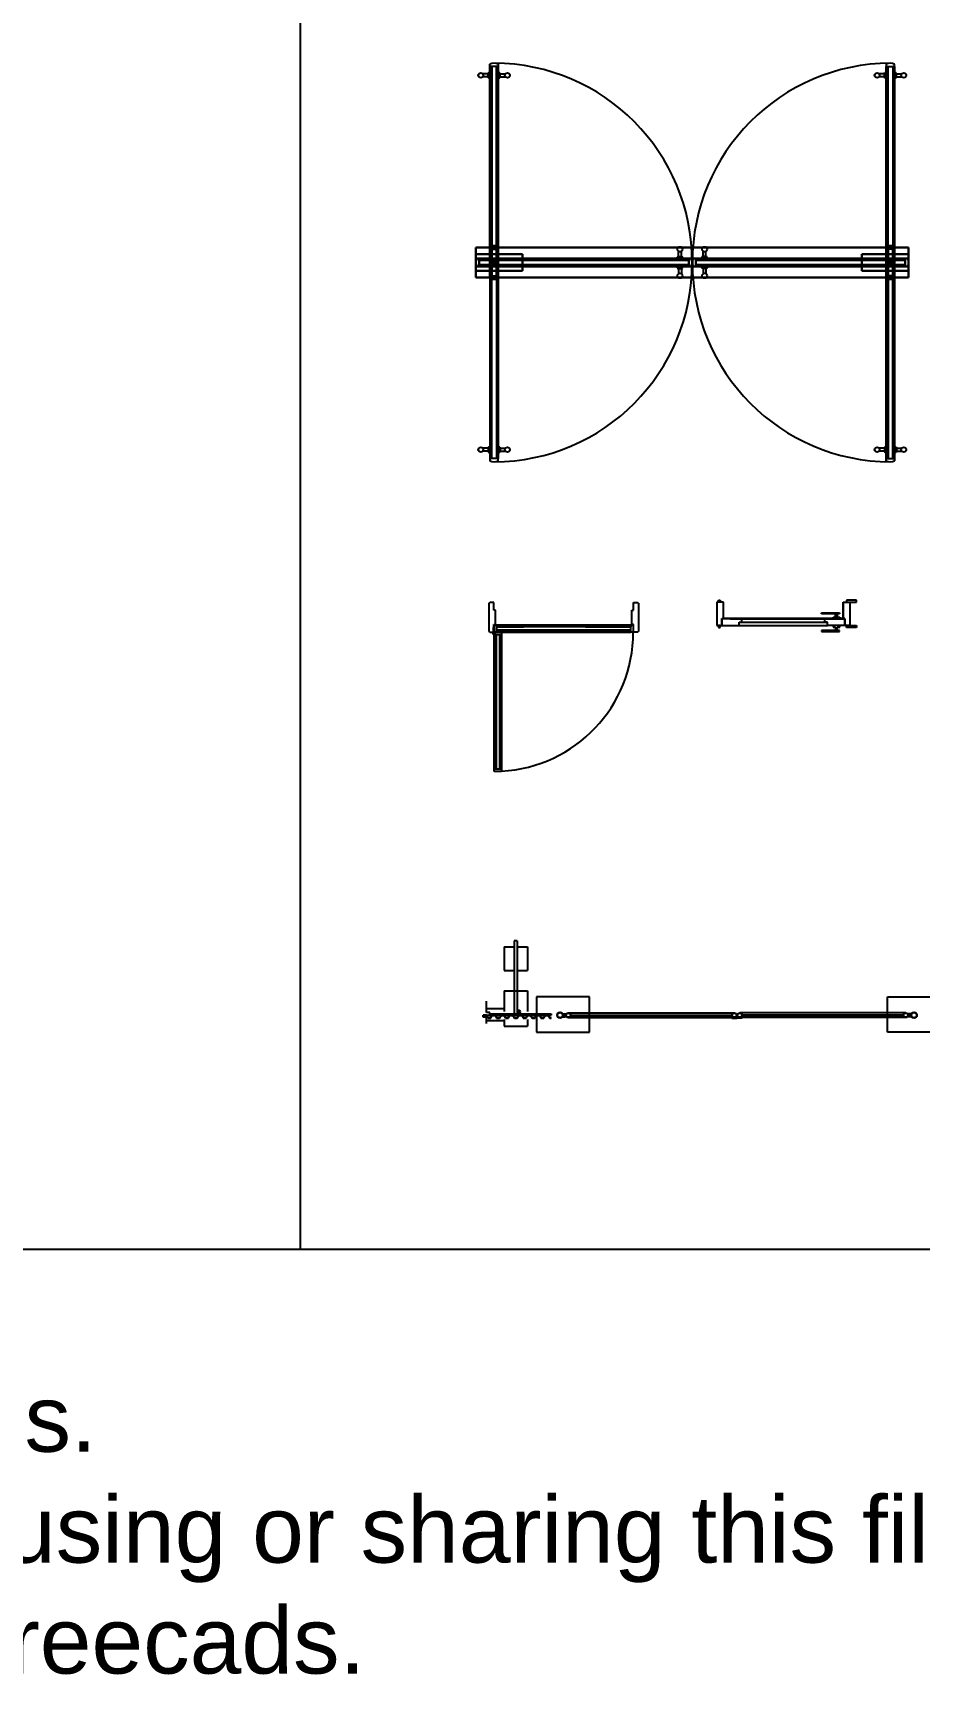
# Model space of a CAD drawing. Header units: inches. Extents: x -12530 to 36157, y 78659 to 110077.
# Drawn here: x -387 to 4943, y 78659 to 88596 of the extents above; entities that cross this region are included whole.
import ezdxf

# ---------------------------------------------------------------- set-up
doc = ezdxf.new("R2010")
doc.units = ezdxf.units.IN
doc.header["$MEASUREMENT"] = 0
doc.layers.add('freecads.com', color=7, linetype='Continuous')
doc.styles.get("Standard").update_dxf_attribs({"font": 'arial.ttf'})

msp = doc.modelspace()

# ---------------------------------------------------------------- hatches: boundary and pattern name
at = {"layer": 'freecads.com'}
msp.add_hatch(color=256, dxfattribs=at).paths.add_polyline_path([(2531, 82691.4), (2522.2, 82675.1), (2514.2, 82675.1), (2506.1, 82675.1), (2497.3, 82691.4), (2487.6, 82691.4), (2477.9, 82691.4), (2469, 82675.1), (2461, 82675.1), (2452.9, 82675.1), (2444.1, 82691.4), (2434.4, 82691.4), (2424.7, 82691.4), (2415.8, 82675.1), (2407.8, 82675.1), (2399.8, 82675.1), (2390.9, 82691.4), (2381.2, 82691.4), (2371.5, 82691.4), (2362.6, 82675.1), (2354.6, 82675.1), (2346.6, 82675.1), (2337.8, 82691.2), (2318.2, 82691.2), (2317.8, 82690.4), (2317.8, 82687.4), (2319.1, 82690), (2328, 82690), (2336.9, 82690), (2345.7, 82673.6), (2354.6, 82673.6), (2363.5, 82673.6), (2372.3, 82690), (2381.2, 82690), (2390.1, 82690), (2398.9, 82673.6), (2407.8, 82673.6), (2416.6, 82673.6), (2425.5, 82690), (2434.4, 82690), (2443.2, 82690), (2452.1, 82673.6), (2461, 82673.6), (2469.8, 82673.6), (2478.7, 82690), (2487.6, 82690), (2496.4, 82690), (2505.3, 82673.6), (2514.2, 82673.6), (2523, 82673.6), (2531.9, 82690), (2540.7, 82690), (2549.6, 82690), (2558.5, 82673.6), (2567.3, 82673.6), (2576.2, 82673.6), (2585.1, 82690), (2593.9, 82690), (2602.8, 82690), (2611.7, 82673.6), (2620.5, 82673.6), (2629.4, 82673.6), (2638.2, 82690), (2647.1, 82690), (2656, 82690), (2664.8, 82673.6), (2673.7, 82673.6), (2682.6, 82673.6), (2691.4, 82690), (2700.3, 82690), (2709.2, 82690), (2718, 82673.6), (2726.9, 82673.6), (2726.9, 82675.1), (2718.9, 82675.1), (2710, 82691.4), (2700.3, 82691.4), (2690.6, 82691.4), (2681.7, 82675.1), (2673.7, 82675.1), (2665.7, 82675.1), (2656.8, 82691.4), (2647.1, 82691.4), (2637.4, 82691.4), (2628.5, 82675.1), (2620.5, 82675.1), (2612.5, 82675.1), (2603.6, 82691.4), (2593.9, 82691.4), (2584.2, 82691.4), (2575.4, 82675.1), (2567.3, 82675.1), (2559.3, 82675.1), (2550.5, 82691.4), (2540.7, 82691.4)])

# ---------------------------------------------------------------- linework, layer by layer
for p, q in [((1219.4, 81285), (1219.4, 96459.4)), ((3484.5, 87241.3), (3484.5, 87247.9)), ((3484.5, 87241.3), (3484.5, 87247.9)), ((3485.8, 87249.8), (3492, 87252.3)), ((3485.8, 87249.8), (3492, 87252.3)), ((3492, 87252.3), (3492, 87283.9)), ((3492, 87252.3), (3492, 87283.9)), ((3492, 87252.3), (3509, 87252.3)), ((3492, 87252.3), (3509, 87252.3)), ((3509, 87252.3), (3509, 87283.9)), ((3509, 87252.3), (3509, 87283.9)), ((3509, 87252.3), (3515.3, 87249.8)), ((3509, 87252.3), (3515.3, 87249.8)), ((3516.5, 87247.9), (3516.5, 87241.3)), ((3516.5, 87247.9), (3516.5, 87241.3)), ((3632.5, 87247.9), (3632.5, 87241.3)), ((3632.5, 87247.9), (3632.5, 87241.3)), ((3640, 87252.3), (3633.8, 87249.8)), ((3640, 87252.3), (3633.8, 87249.8)), ((3640, 87252.3), (3640, 87283.9)), ((3640, 87252.3), (3640, 87283.9)), ((3657, 87252.3), (3640, 87252.3)), ((3657, 87252.3), (3640, 87252.3)), ((3657, 87252.3), (3657, 87283.9)), ((3657, 87252.3), (3657, 87283.9)), ((3663.3, 87249.8), (3657, 87252.3)), ((3663.3, 87249.8), (3657, 87252.3)), ((3664.5, 87241.3), (3664.5, 87247.9)), ((3664.5, 87241.3), (3664.5, 87247.9)), ((3568.5, 87241.3), (2279.5, 87241.3)), ((2294.5, 87241.3), (2279.5, 87241.3)), ((2279.5, 87241.3), (3568.5, 87241.3)), ((2279.5, 87241.3), (2294.5, 87241.3)), ((2279.5, 87191.3), (3568.5, 87191.3)), ((2279.5, 87191.3), (2294.5, 87191.3)), ((3568.5, 87191.3), (2279.5, 87191.3)), ((2294.5, 87191.3), (2279.5, 87191.3)), ((2294.5, 87191.3), (2294.5, 87241.3)), ((2294.5, 87241.3), (3553.5, 87241.3)), ((2294.5, 87240.3), (2294.5, 87241.3)), ((2294.5, 87241.3), (2294.5, 87191.3)), ((2294.5, 87241.3), (3553.5, 87241.3)), ((2294.5, 87240.3), (2294.5, 87241.3)), ((3553.5, 87240.3), (2294.5, 87240.3)), ((3553.5, 87240.3), (2294.5, 87240.3)), ((2294.5, 87202.3), (2294.5, 87230.3)), ((2294.5, 87230.3), (3553.5, 87230.3)), ((2294.5, 87230.3), (2294.5, 87202.3)), ((3553.5, 87230.3), (2294.5, 87230.3)), ((3553.5, 87202.3), (2294.5, 87202.3)), ((2294.5, 87202.3), (3553.5, 87202.3)), ((3553.5, 87192.3), (2294.5, 87192.3)), ((2294.5, 87192.3), (2294.5, 87191.3)), ((3553.5, 87192.3), (2294.5, 87192.3)), ((2294.5, 87192.3), (2294.5, 87191.3)), ((2294.5, 87191.3), (3553.5, 87191.3)), ((2294.5, 87191.3), (3553.5, 87191.3)), ((3516.5, 87241.3), (3484.5, 87241.3)), ((3516.5, 87241.3), (3484.5, 87241.3)), ((3516.5, 87191.3), (3484.5, 87191.3)), ((3484.5, 87191.3), (3484.5, 87184.6)), ((3516.5, 87191.3), (3484.5, 87191.3)), ((3484.5, 87191.3), (3484.5, 87184.6)), ((3485.8, 87182.8), (3492, 87180.3)), ((3485.8, 87182.8), (3492, 87180.3)), ((3492, 87180.3), (3492, 87148.6)), ((3492, 87180.3), (3509, 87180.3)), ((3492, 87180.3), (3492, 87148.6)), ((3492, 87180.3), (3509, 87180.3)), ((3509, 87180.3), (3515.3, 87182.8)), ((3509, 87180.3), (3515.3, 87182.8)), ((3509, 87180.3), (3509, 87148.6)), ((3509, 87180.3), (3509, 87148.6)), ((3516.5, 87184.6), (3516.5, 87191.3)), ((3516.5, 87184.6), (3516.5, 87191.3)), ((3553.5, 87241.3), (3553.5, 87191.3)), ((3553.5, 87241.3), (3553.5, 87240.3)), ((3553.5, 87191.3), (3553.5, 87241.3)), ((3553.5, 87241.3), (3553.5, 87240.3)), ((3553.5, 87230.3), (3553.5, 87202.3)), ((3553.5, 87202.3), (3553.5, 87230.3)), ((3553.5, 87191.3), (3553.5, 87192.3)), ((3553.5, 87191.3), (3553.5, 87192.3)), ((3580.5, 87241.3), (4869.5, 87241.3)), ((4869.5, 87241.3), (3580.5, 87241.3)), ((4869.5, 87191.3), (3580.5, 87191.3)), ((3580.5, 87191.3), (4869.5, 87191.3)), ((3595.5, 87241.3), (3595.5, 87191.3)), ((4854.5, 87241.3), (3595.5, 87241.3)), ((3595.5, 87241.3), (3595.5, 87240.3)), ((3595.5, 87191.3), (3595.5, 87241.3)), ((4854.5, 87241.3), (3595.5, 87241.3)), ((3595.5, 87241.3), (3595.5, 87240.3)), ((3595.5, 87240.3), (4854.5, 87240.3)), ((3595.5, 87240.3), (4854.5, 87240.3)), ((4854.5, 87230.3), (3595.5, 87230.3)), ((3595.5, 87230.3), (3595.5, 87202.3)), ((3595.5, 87202.3), (3595.5, 87230.3)), ((3595.5, 87230.3), (4854.5, 87230.3)), ((3595.5, 87202.3), (4854.5, 87202.3)), ((4854.5, 87202.3), (3595.5, 87202.3)), ((3595.5, 87191.3), (3595.5, 87192.3)), ((3595.5, 87192.3), (4854.5, 87192.3)), ((3595.5, 87191.3), (3595.5, 87192.3)), ((3595.5, 87192.3), (4854.5, 87192.3)), ((4854.5, 87191.3), (3595.5, 87191.3)), ((4854.5, 87191.3), (3595.5, 87191.3)), ((3632.5, 87241.3), (3664.5, 87241.3)), ((3632.5, 87241.3), (3664.5, 87241.3)), ((3632.5, 87184.6), (3632.5, 87191.3)), ((3632.5, 87191.3), (3664.5, 87191.3)), ((3632.5, 87184.6), (3632.5, 87191.3)), ((3632.5, 87191.3), (3664.5, 87191.3)), ((3640, 87180.3), (3633.8, 87182.8)), ((3640, 87180.3), (3633.8, 87182.8)), ((3640, 87180.3), (3640, 87148.6)), ((3657, 87180.3), (3640, 87180.3)), ((3640, 87180.3), (3640, 87148.6)), ((3657, 87180.3), (3640, 87180.3)), ((3663.3, 87182.8), (3657, 87180.3)), ((3663.3, 87182.8), (3657, 87180.3)), ((3657, 87180.3), (3657, 87148.6)), ((3657, 87180.3), (3657, 87148.6)), ((3664.5, 87191.3), (3664.5, 87184.6)), ((3664.5, 87191.3), (3664.5, 87184.6)), ((4854.5, 87241.3), (4869.5, 87241.3)), ((4854.5, 87191.3), (4854.5, 87241.3)), ((4854.5, 87240.3), (4854.5, 87241.3)), ((4869.5, 87241.3), (4854.5, 87241.3)), ((4854.5, 87241.3), (4854.5, 87191.3)), ((4854.5, 87240.3), (4854.5, 87241.3)), ((4854.5, 87202.3), (4854.5, 87230.3)), ((4854.5, 87230.3), (4854.5, 87202.3)), ((4854.5, 87192.3), (4854.5, 87191.3)), ((4854.5, 87192.3), (4854.5, 87191.3)), ((4869.5, 87191.3), (4854.5, 87191.3)), ((4854.5, 87191.3), (4869.5, 87191.3)), ((2376.1, 84986.8), (2389.7, 84986.8)), ((2381.9, 85022), (2379.9, 85022)), ((2379.9, 84992), (2379.9, 85022)), ((2382.9, 84980.2), (2382.9, 84995.3)), ((2383.9, 84994.2, 0), (2383.9, 85037.2, 0)), ((2383.9, 85037.2, 0), (2398.9, 85037.2, 0)), ((2383.9, 85022), (2385.9, 85022)), ((2398.9, 84994.2, 0), (2383.9, 84994.2, 0)), ((2385.9, 84992), (2385.9, 85022)), ((2398.9, 85037.2), (3204.9, 85037.2)), ((2398.9, 85025.2), (2398.9, 85037.2)), ((2398.9, 85037.2, 0), (2398.9, 84994.2, 0)), ((3204.9, 85025.2), (2398.9, 85025.2)), ((2398.9, 85025.2, 0), (2560.1, 85025.2, 0)), ((3204.9, 85006.2), (2398.9, 85006.2)), ((2398.9, 85006.2), (2398.9, 84994.2)), ((2398.9, 85006.2, 0), (2560.1, 85006.2, 0)), ((3204.9, 85006.2), (2398.9, 85006.2)), ((2398.9, 85006.2), (2398.9, 84994.2)), ((2398.9, 84994.2), (3204.9, 84994.2)), ((2398.9, 84994.2), (3204.9, 84994.2)), ((2932.5, 85025.2, 0), (3204.9, 85025.2, 0)), ((2932.5, 85006.2, 0), (3204.9, 85006.2, 0)), ((3204.9, 85037.2), (3204.9, 85025.2)), ((3204.9, 84994.2, 0), (3204.9, 85037.2, 0)), ((3204.9, 85037.2, 0), (3219.9, 85037.2, 0)), ((3204.9, 84994.2), (3204.9, 85006.2)), ((3204.9, 84994.2), (3204.9, 85006.2)), ((3219.9, 84994.2, 0), (3204.9, 84994.2, 0)), ((3219.9, 85037.2, 0), (3219.9, 84994.2, 0)), ((2443.1, 83102.3), (2443.1, 83001.9)), ((2443.1, 83102.3), (2505.1, 83102.3)), ((2522.8, 83137.7), (2505.1, 83137.7)), ((2505.1, 83137.7), (2505.1, 82700.2)), ((2522.8, 83137.7), (2522.8, 82700.2)), ((2522.8, 83102.3), (2584.9, 83102.3)), ((2584.9, 83102.3), (2584.9, 83001.9)), ((2443.1, 83001.9), (2443.1, 82960.4)), ((2584.9, 83001.9), (2584.9, 82960.4)), ((2443.1, 82960.4), (2505.1, 82960.4)), ((2522.8, 82960.4), (2584.9, 82960.4)), ((2337.4, 82708), (2337.4, 82775.2)), ((2443.1, 82837.6), (2443.1, 82713.5)), ((2443.1, 82837.6), (2584.9, 82837.6)), ((2584.9, 82837.6), (2584.9, 82713.5)), ((2957.2, 82802.2), (2638.1, 82802.2)), ((2638.1, 82802.2), (2638.1, 82589.4)), ((2957.2, 82589.4), (2957.2, 82802.2)), ((4747.7, 82589.4), (4747.7, 82802.2)), ((4747.7, 82802.2), (5084.6, 82802.2)), ((2318.3, 82691.4), (2317.8, 82690.4)), ((2317.8, 82678.6), (2317.8, 82691.2)), ((2317.8, 82691.2), (2358.3, 82691.2)), ((2317.8, 82687.4), (2319.1, 82690)), ((2337.4, 82678.6), (2317.8, 82678.6)), ((2328, 82691.4), (2318.3, 82691.4)), ((2319.1, 82690), (2328, 82690)), ((2337.7, 82691.4), (2328, 82691.4)), ((2328, 82690), (2336.9, 82690)), ((2336.9, 82690), (2345.7, 82673.6)), ((2337.4, 82731.3), (2443.1, 82731.3)), ((2358.3, 82708), (2337.4, 82708)), ((2337.4, 82641.3), (2337.4, 82678.6)), ((2346.6, 82675.1), (2337.7, 82691.4)), ((2345.7, 82673.6), (2354.6, 82673.6)), ((2354.6, 82675.1), (2346.6, 82675.1)), ((2362.6, 82675.1), (2354.6, 82675.1)), ((2354.6, 82673.6), (2363.5, 82673.6)), ((2358.3, 82691.2), (2358.3, 82708)), ((2358.3, 82700.2), (2726.9, 82700.2)), ((2358.3, 82691.4), (2726.9, 82691.4)), ((2371.5, 82691.4), (2362.6, 82675.1)), ((2363.5, 82673.6), (2372.3, 82690)), ((2381.2, 82691.4), (2371.5, 82691.4)), ((2372.3, 82690), (2381.2, 82690)), ((2390.9, 82691.4), (2381.2, 82691.4)), ((2381.2, 82690), (2390.1, 82690)), ((2390.1, 82690), (2398.9, 82673.6)), ((2399.8, 82675.1), (2390.9, 82691.4)), ((2398.9, 82673.6), (2407.8, 82673.6)), ((2407.8, 82675.1), (2399.8, 82675.1)), ((2415.8, 82675.1), (2407.8, 82675.1)), ((2407.8, 82673.6), (2416.6, 82673.6)), ((2424.7, 82691.4), (2415.8, 82675.1)), ((2416.6, 82673.6), (2425.5, 82690)), ((2434.4, 82691.4), (2424.7, 82691.4)), ((2425.5, 82690), (2434.4, 82690)), ((2444.1, 82691.4), (2434.4, 82691.4)), ((2434.4, 82690), (2443.2, 82690)), ((2443.2, 82690), (2452.1, 82673.6)), ((2452.9, 82675.1), (2444.1, 82691.4)), ((2452.1, 82673.6), (2461, 82673.6)), ((2461, 82675.1), (2452.9, 82675.1)), ((2469, 82675.1), (2461, 82675.1)), ((2461, 82673.6), (2469.8, 82673.6)), ((2477.9, 82691.4), (2469, 82675.1)), ((2469.8, 82673.6), (2478.7, 82690)), ((2487.6, 82691.4), (2477.9, 82691.4)), ((2478.7, 82690), (2487.6, 82690)), ((2497.3, 82691.4), (2487.6, 82691.4)), ((2487.6, 82690), (2496.4, 82690)), ((2496.4, 82690), (2505.3, 82673.6)), ((2506.1, 82675.1), (2497.3, 82691.4)), ((2505.3, 82673.6), (2514.2, 82673.6)), ((2514.2, 82675.1), (2506.1, 82675.1)), ((2522.2, 82675.1), (2514.2, 82675.1)), ((2514.2, 82673.6), (2523, 82673.6)), ((2531, 82691.4), (2522.2, 82675.1)), ((2523, 82673.6), (2531.9, 82690)), ((2540.7, 82691.4), (2531, 82691.4)), ((2531.9, 82690), (2540.7, 82690)), ((2550.5, 82691.4), (2540.7, 82691.4)), ((2540.7, 82690), (2549.6, 82690)), ((2549.6, 82690), (2558.5, 82673.6)), ((2559.3, 82675.1), (2550.5, 82691.4)), ((2558.5, 82673.6), (2567.3, 82673.6)), ((2567.3, 82675.1), (2559.3, 82675.1)), ((2575.4, 82675.1), (2567.3, 82675.1)), ((2567.3, 82673.6), (2576.2, 82673.6)), ((2584.2, 82691.4), (2575.4, 82675.1)), ((2576.2, 82673.6), (2585.1, 82690)), ((2593.9, 82691.4), (2584.2, 82691.4)), ((2585.1, 82690), (2593.9, 82690)), ((2603.6, 82691.4), (2593.9, 82691.4)), ((2593.9, 82690), (2602.8, 82690)), ((2602.8, 82690), (2611.7, 82673.6)), ((2612.5, 82675.1), (2603.6, 82691.4)), ((2611.7, 82673.6), (2620.5, 82673.6)), ((2620.5, 82675.1), (2612.5, 82675.1)), ((2628.5, 82675.1), (2620.5, 82675.1)), ((2620.5, 82673.6), (2629.4, 82673.6)), ((2637.4, 82691.4), (2628.5, 82675.1)), ((2629.4, 82673.6), (2638.2, 82690)), ((2647.1, 82691.4), (2637.4, 82691.4)), ((2638.2, 82690), (2647.1, 82690)), ((2656.8, 82691.4), (2647.1, 82691.4)), ((2647.1, 82690), (2656, 82690)), ((2656, 82690), (2664.8, 82673.6)), ((2665.7, 82675.1), (2656.8, 82691.4)), ((2664.8, 82673.6), (2673.7, 82673.6)), ((2673.7, 82675.1), (2665.7, 82675.1)), ((2681.7, 82675.1), (2673.7, 82675.1)), ((2673.7, 82673.6), (2682.6, 82673.6)), ((2690.6, 82691.4), (2681.7, 82675.1)), ((2682.6, 82673.6), (2691.4, 82690)), ((2700.3, 82691.4), (2690.6, 82691.4)), ((2691.4, 82690), (2700.3, 82690)), ((2710, 82691.4), (2700.3, 82691.4)), ((2700.3, 82690), (2709.2, 82690)), ((2709.2, 82690), (2718, 82673.6)), ((2718.9, 82675.1), (2710, 82691.4)), ((2718, 82673.6), (2726.9, 82673.6)), ((2726.9, 82675.1), (2718.9, 82675.1)), ((2726.9, 82700.2), (2726.9, 82691.4)), ((2726.9, 82673.6), (2726.9, 82675.1)), ((2795.3, 82700.2), (2810, 82700.2)), ((2795.3, 82682.5), (2810, 82682.5)), ((2829.5, 82705.6), (3827.6, 82705.6)), ((2829.5, 82677.2), (3827.6, 82677.2)), ((2843.7, 82692.3), (3813.4, 82692.3)), ((2843.7, 82690.5), (3813.4, 82690.5)), ((3842.8, 82676.1), (3812.3, 82676.1)), ((3812.3, 82676.1), (3812.3, 82674.4)), ((3812.3, 82674.4), (3842.8, 82674.4)), ((3842.8, 82674.4), (3842.8, 82676.1)), ((3844.2, 82676.1), (3874.7, 82676.1)), ((3844.2, 82674.4), (3844.2, 82676.1)), ((3874.7, 82674.4), (3844.2, 82674.4)), ((4857.7, 82705.6), (3859.5, 82705.6)), ((4857.7, 82677.2), (3859.5, 82677.2)), ((4843.5, 82692.3), (3873.6, 82692.3)), ((4843.5, 82690.5), (3873.6, 82690.5)), ((3874.7, 82676.1), (3874.7, 82674.4)), ((4891.9, 82700.2), (4868.7, 82700.2)), ((4891.9, 82682.5), (4868.7, 82682.5)), ((2337.4, 82660.3), (2443.1, 82660.3)), ((2443.1, 82666.4), (2443.1, 82624.9)), ((2443.1, 82624.9), (2584.9, 82624.9)), ((2584.9, 82666.4), (2584.9, 82624.9)), ((2638.1, 82589.4), (2957.2, 82589.4)), ((5084.6, 82589.4), (4747.7, 82589.4))]:
    msp.add_line(p, q, dxfattribs=at)
at = {"layer": 'freecads.com', "ltscale": 100}
for p, q in [((2347.5, 88350), (2315.9, 88350)), ((2347.5, 88350), (2350, 88356.2)), ((2347.5, 88333), (2347.5, 88350)), ((2351.9, 88357.5), (2358.5, 88357.5)), ((2358.5, 87120.3), (2358.5, 88409.5)), ((2358.5, 88394.5), (2358.5, 88409.5)), ((2408.5, 88394.5), (2358.5, 88394.5)), ((2358.5, 87135.3), (2358.5, 88394.5)), ((2358.5, 88394.5), (2359.5, 88394.5)), ((2358.5, 88357.5), (2358.5, 88325.5)), ((2359.5, 88394.5), (2359.5, 87135.3)), ((2397.5, 88394.5), (2369.5, 88394.5)), ((2369.5, 88394.5), (2369.5, 87135.3)), ((2397.5, 87135.3), (2397.5, 88394.5)), ((2408.5, 88394.5), (2407.5, 88394.5)), ((2407.5, 88394.5), (2407.5, 87135.3)), ((2408.5, 88409.5), (2408.5, 87120.3)), ((2408.5, 88409.5), (2408.5, 88394.5)), ((2408.5, 87135.3), (2408.5, 88394.5)), ((2415.2, 88357.5), (2408.5, 88357.5)), ((2408.5, 88357.5), (2408.5, 88325.5)), ((2419.5, 88350), (2417, 88356.2)), ((2419.5, 88350), (2451.2, 88350)), ((2419.5, 88333), (2419.5, 88350)), ((4729.5, 88350), (4697.9, 88350)), ((4729.5, 88350), (4732, 88356.2)), ((4729.5, 88333), (4729.5, 88350)), ((4733.9, 88357.5), (4740.5, 88357.5)), ((4740.5, 88409.5), (4740.5, 87120.3)), ((4740.5, 88409.5), (4740.5, 88394.5)), ((4740.5, 88394.5), (4790.5, 88394.5)), ((4740.5, 87135.3), (4740.5, 88394.5)), ((4740.5, 88394.5), (4741.5, 88394.5)), ((4740.5, 88357.5), (4740.5, 88325.5)), ((4741.5, 88394.5), (4741.5, 87135.3)), ((4751.5, 87135.3), (4751.5, 88394.5)), ((4751.5, 88394.5), (4779.5, 88394.5)), ((4779.5, 88394.5), (4779.5, 87135.3)), ((4790.5, 88394.5), (4789.5, 88394.5)), ((4789.5, 88394.5), (4789.5, 87135.3)), ((4790.5, 87120.3), (4790.5, 88409.5)), ((4790.5, 88394.5), (4790.5, 88409.5)), ((4790.5, 87135.3), (4790.5, 88394.5)), ((4797.2, 88357.5), (4790.5, 88357.5)), ((4790.5, 88357.5), (4790.5, 88325.5)), ((4801.5, 88350), (4799, 88356.2)), ((4801.5, 88350), (4833.2, 88350)), ((4801.5, 88333), (4801.5, 88350)), ((2347.5, 88333), (2315.9, 88333)), ((2350, 88326.7), (2347.5, 88333)), ((2358.5, 88325.5), (2351.9, 88325.5)), ((2408.5, 88325.5), (2415.2, 88325.5)), ((2417, 88326.7), (2419.5, 88333)), ((2419.5, 88333), (2451.2, 88333)), ((4729.5, 88333), (4697.9, 88333)), ((4732, 88326.7), (4729.5, 88333)), ((4740.5, 88325.5), (4733.9, 88325.5)), ((4790.5, 88325.5), (4797.2, 88325.5)), ((4799, 88326.7), (4801.5, 88333)), ((4801.5, 88333), (4833.2, 88333)), ((2358.5, 87312.3), (2358.5, 87297.3)), ((2358.5, 87312.3), (2358.5, 86023.1)), ((2358.5, 87312.3), (2358.5, 87297.3)), ((2358.5, 87297.3), (2408.5, 87297.3)), ((2359.5, 87297.3), (2358.5, 87297.3)), ((2358.5, 87297.3), (2408.5, 87297.3)), ((2358.5, 87297.3), (2358.5, 86038.1)), ((2359.5, 87297.3), (2358.5, 87297.3)), ((2359.5, 86038.1), (2359.5, 87297.3)), ((2369.5, 87297.3), (2397.5, 87297.3)), ((2369.5, 87297.3), (2397.5, 87297.3)), ((2369.5, 86038.1), (2369.5, 87297.3)), ((2397.5, 87297.3), (2397.5, 86038.1)), ((2407.5, 87297.3), (2408.5, 87297.3)), ((2407.5, 86038.1), (2407.5, 87297.3)), ((2407.5, 87297.3), (2408.5, 87297.3)), ((2408.5, 87297.3), (2408.5, 87312.3)), ((2408.5, 86023.1), (2408.5, 87312.3)), ((2408.5, 87297.3), (2408.5, 87312.3)), ((2408.5, 87297.3), (2408.5, 86038.1)), ((4740.5, 87297.3), (4740.5, 87312.3)), ((4740.5, 86023.1), (4740.5, 87312.3)), ((4740.5, 87297.3), (4740.5, 87312.3)), ((4790.5, 87297.3), (4740.5, 87297.3)), ((4741.5, 87297.3), (4740.5, 87297.3)), ((4790.5, 87297.3), (4740.5, 87297.3)), ((4740.5, 87297.3), (4740.5, 86038.1)), ((4741.5, 87297.3), (4740.5, 87297.3)), ((4741.5, 86038.1), (4741.5, 87297.3)), ((4779.5, 87297.3), (4751.5, 87297.3)), ((4779.5, 87297.3), (4751.5, 87297.3)), ((4751.5, 87297.3), (4751.5, 86038.1)), ((4779.5, 86038.1), (4779.5, 87297.3)), ((4789.5, 87297.3), (4790.5, 87297.3)), ((4789.5, 86038.1), (4789.5, 87297.3)), ((4789.5, 87297.3), (4790.5, 87297.3)), ((4790.5, 87312.3), (4790.5, 87297.3)), ((4790.5, 87312.3), (4790.5, 86023.1)), ((4790.5, 87312.3), (4790.5, 87297.3)), ((4790.5, 87297.3), (4790.5, 86038.1)), ((2369.8, 87220.3), (2389.3, 87220.3)), ((2369.8, 87220.3), (2389.3, 87220.3)), ((2369.8, 87220.3), (2389.3, 87220.3)), ((2369.8, 87220.3), (2389.3, 87220.3)), ((2369.8, 87212.3), (2389.3, 87212.3)), ((2369.8, 87212.3), (2389.3, 87212.3)), ((2369.8, 87212.3), (2389.3, 87212.3)), ((2369.8, 87212.3), (2389.3, 87212.3)), ((2370.5, 87220.3), (2388.5, 87220.3)), ((2370.5, 87220.3), (2388.5, 87220.3)), ((2370.5, 87220.3), (2388.5, 87220.3)), ((2370.5, 87220.3), (2388.5, 87220.3)), ((2370.5, 87212.3), (2388.5, 87212.3)), ((2370.5, 87212.3), (2388.5, 87212.3)), ((2370.5, 87212.3), (2388.5, 87212.3)), ((2370.5, 87212.3), (2388.5, 87212.3)), ((2379.5, 87210.5), (2379.5, 87230)), ((2379.5, 87210.5), (2379.5, 87230)), ((2379.5, 87210.5), (2379.5, 87230)), ((2379.5, 87210.5), (2379.5, 87230)), ((2379.5, 87229.3), (2379.5, 87211.3)), ((2379.5, 87229.3), (2379.5, 87211.3)), ((2379.5, 87229.3), (2379.5, 87211.3)), ((2379.5, 87229.3), (2379.5, 87211.3)), ((2379.5, 87222), (2379.5, 87202.5)), ((2379.5, 87222), (2379.5, 87202.5)), ((2379.5, 87222), (2379.5, 87202.5)), ((2379.5, 87222), (2379.5, 87202.5)), ((2379.5, 87203.3), (2379.5, 87221.3)), ((2379.5, 87203.3), (2379.5, 87221.3)), ((2379.5, 87203.3), (2379.5, 87221.3)), ((2379.5, 87203.3), (2379.5, 87221.3)), ((4779.3, 87220.3), (4759.8, 87220.3)), ((4779.3, 87220.3), (4759.8, 87220.3)), ((4779.3, 87220.3), (4759.8, 87220.3)), ((4779.3, 87220.3), (4759.8, 87220.3)), ((4779.3, 87212.3), (4759.8, 87212.3)), ((4779.3, 87212.3), (4759.8, 87212.3)), ((4779.3, 87212.3), (4759.8, 87212.3)), ((4779.3, 87212.3), (4759.8, 87212.3)), ((4778.5, 87220.3), (4760.5, 87220.3)), ((4778.5, 87220.3), (4760.5, 87220.3)), ((4778.5, 87220.3), (4760.5, 87220.3)), ((4778.5, 87220.3), (4760.5, 87220.3)), ((4778.5, 87212.3), (4760.5, 87212.3)), ((4778.5, 87212.3), (4760.5, 87212.3)), ((4778.5, 87212.3), (4760.5, 87212.3)), ((4778.5, 87212.3), (4760.5, 87212.3)), ((4769.5, 87210.5), (4769.5, 87230)), ((4769.5, 87210.5), (4769.5, 87230)), ((4769.5, 87210.5), (4769.5, 87230)), ((4769.5, 87210.5), (4769.5, 87230)), ((4769.5, 87229.3), (4769.5, 87211.3)), ((4769.5, 87229.3), (4769.5, 87211.3)), ((4769.5, 87229.3), (4769.5, 87211.3)), ((4769.5, 87229.3), (4769.5, 87211.3)), ((4769.5, 87222), (4769.5, 87202.5)), ((4769.5, 87222), (4769.5, 87202.5)), ((4769.5, 87222), (4769.5, 87202.5)), ((4769.5, 87222), (4769.5, 87202.5)), ((4769.5, 87203.3), (4769.5, 87221.3)), ((4769.5, 87203.3), (4769.5, 87221.3)), ((4769.5, 87203.3), (4769.5, 87221.3)), ((4769.5, 87203.3), (4769.5, 87221.3)), ((2358.5, 87120.3), (2358.5, 87135.3)), ((2358.5, 87135.3), (2408.5, 87135.3)), ((2359.5, 87135.3), (2358.5, 87135.3)), ((2358.5, 87120.3), (2358.5, 87135.3)), ((2358.5, 87135.3), (2408.5, 87135.3)), ((2359.5, 87135.3), (2358.5, 87135.3)), ((2369.5, 87135.3), (2397.5, 87135.3)), ((2369.5, 87135.3), (2397.5, 87135.3)), ((2407.5, 87135.3), (2408.5, 87135.3)), ((2407.5, 87135.3), (2408.5, 87135.3)), ((2408.5, 87135.3), (2408.5, 87120.3)), ((2408.5, 87135.3), (2408.5, 87120.3)), ((4740.5, 87135.3), (4740.5, 87120.3)), ((4790.5, 87135.3), (4740.5, 87135.3)), ((4741.5, 87135.3), (4740.5, 87135.3)), ((4740.5, 87135.3), (4740.5, 87120.3)), ((4790.5, 87135.3), (4740.5, 87135.3)), ((4741.5, 87135.3), (4740.5, 87135.3)), ((4779.5, 87135.3), (4751.5, 87135.3)), ((4779.5, 87135.3), (4751.5, 87135.3)), ((4789.5, 87135.3), (4790.5, 87135.3)), ((4789.5, 87135.3), (4790.5, 87135.3)), ((4790.5, 87120.3), (4790.5, 87135.3)), ((4790.5, 87120.3), (4790.5, 87135.3)), ((2347.5, 86099.6), (2315.9, 86099.6)), ((2347.5, 86082.6), (2315.9, 86082.6)), ((2350, 86105.8), (2347.5, 86099.6)), ((2347.5, 86099.6), (2347.5, 86082.6)), ((2347.5, 86082.6), (2350, 86076.3)), ((2358.5, 86107.1), (2351.9, 86107.1)), ((2351.9, 86075.1), (2358.5, 86075.1)), ((2358.5, 86075.1), (2358.5, 86107.1)), ((2408.5, 86075.1), (2408.5, 86107.1)), ((2408.5, 86107.1), (2415.2, 86107.1)), ((2415.2, 86075.1), (2408.5, 86075.1)), ((2417, 86105.8), (2419.5, 86099.6)), ((2419.5, 86082.6), (2417, 86076.3)), ((2419.5, 86099.6), (2451.2, 86099.6)), ((2419.5, 86099.6), (2419.5, 86082.6)), ((2419.5, 86082.6), (2451.2, 86082.6)), ((4729.5, 86099.6), (4697.9, 86099.6)), ((4729.5, 86082.6), (4697.9, 86082.6)), ((4732, 86105.8), (4729.5, 86099.6)), ((4729.5, 86099.6), (4729.5, 86082.6)), ((4729.5, 86082.6), (4732, 86076.3)), ((4740.5, 86107.1), (4733.9, 86107.1)), ((4733.9, 86075.1), (4740.5, 86075.1)), ((4740.5, 86075.1), (4740.5, 86107.1)), ((4790.5, 86075.1), (4790.5, 86107.1)), ((4790.5, 86107.1), (4797.2, 86107.1)), ((4797.2, 86075.1), (4790.5, 86075.1)), ((4799, 86105.8), (4801.5, 86099.6)), ((4801.5, 86082.6), (4799, 86076.3)), ((4801.5, 86099.6), (4833.2, 86099.6)), ((4801.5, 86099.6), (4801.5, 86082.6)), ((4801.5, 86082.6), (4833.2, 86082.6)), ((2358.5, 86038.1), (2358.5, 86023.1)), ((2408.5, 86038.1), (2358.5, 86038.1)), ((2358.5, 86038.1), (2359.5, 86038.1)), ((2397.5, 86038.1), (2369.5, 86038.1)), ((2408.5, 86038.1), (2407.5, 86038.1)), ((2408.5, 86023.1), (2408.5, 86038.1)), ((4740.5, 86023.1), (4740.5, 86038.1)), ((4740.5, 86038.1), (4790.5, 86038.1)), ((4740.5, 86038.1), (4741.5, 86038.1)), ((4751.5, 86038.1), (4779.5, 86038.1)), ((4790.5, 86038.1), (4789.5, 86038.1)), ((4790.5, 86038.1), (4790.5, 86023.1)), ((2356.9, 85168.1, 0), (2351.9, 85168.1, 0)), ((2351.9, 85168.1, 0), (2351.9, 84998.2, 0)), ((2381.9, 85173.1, 0), (2356.9, 85173.1, 0)), ((2356.9, 85173.1, 0), (2356.9, 85168.1, 0)), ((2381.9, 85126.1, 0), (2381.9, 85173.1, 0)), ((3221.9, 85126.1, 0), (3221.9, 85173.1, 0)), ((3221.9, 85173.1, 0), (3246.9, 85173.1, 0)), ((3246.9, 85173.1, 0), (3246.9, 85168.1, 0)), ((3246.9, 85168.1, 0), (3251.9, 85168.1, 0)), ((3251.9, 85168.1, 0), (3251.9, 84998.2, 0)), ((2391.9, 85126.1, 0), (2381.9, 85126.1, 0)), ((2391.9, 85040.2, 0), (2391.9, 85126.1, 0)), ((3211.9, 85040.2, 0), (3211.9, 85126.1, 0)), ((3211.9, 85126.1, 0), (3221.9, 85126.1, 0)), ((2351.9, 84998.2, 0), (2356.9, 84998.2, 0)), ((2356.9, 84998.2, 0), (2356.9, 84993.2, 0)), ((2356.9, 84993.2, 0), (2381.9, 84993.2, 0)), ((2381.9, 84993.2, 0), (2381.9, 85040.2, 0)), ((2381.9, 85040.2, 0), (2391.9, 85040.2, 0)), ((2383.9, 85038.2, 0), (3219.9, 85038.2, 0)), ((2383.9, 84993.2, 0), (2383.9, 85038.2, 0)), ((3219.9, 84993.2, 0), (2383.9, 84993.2, 0)), ((2391.9, 85040.2), (2391.9, 85038.2)), ((3221.9, 85040.2, 0), (3211.9, 85040.2, 0)), ((3219.9, 85038.2, 0), (3219.9, 84993.2, 0)), ((3221.9, 84993.2, 0), (3221.9, 85040.2, 0)), ((3246.9, 84993.2, 0), (3221.9, 84993.2, 0)), ((3251.9, 84998.2, 0), (3246.9, 84998.2, 0)), ((3246.9, 84998.2, 0), (3246.9, 84993.2, 0))]:
    msp.add_line(p, q, dxfattribs=at)
at = {"layer": 'freecads.com', "ltscale": 15}
for p, q in [((2274.5, 87126.3), (2274.5, 87306.3)), ((2274.5, 87306.3), (4874.5, 87306.3)), ((2274.5, 87306.3), (2274.5, 87126.3)), ((4874.5, 87306.3), (2274.5, 87306.3)), ((4874.5, 87306.3), (4874.5, 87126.3)), ((4874.5, 87126.3), (4874.5, 87306.3)), ((4874.5, 87126.3), (2274.5, 87126.3)), ((2274.5, 87126.3), (4874.5, 87126.3))]:
    msp.add_line(p, q, dxfattribs=at)
at = {"layer": 'freecads.com', "ltscale": 50}
for p, q in [((2554.5, 87266.3), (2274.5, 87266.3)), ((2274.5, 87266.3), (2274.5, 87166.3)), ((2274.5, 87166.3), (2274.5, 87266.3)), ((2274.5, 87266.3), (2554.5, 87266.3)), ((2554.5, 87166.3), (2554.5, 87266.3)), ((2554.5, 87266.3), (2554.5, 87166.3)), ((4594.5, 87166.3), (4594.5, 87266.3)), ((4594.5, 87266.3), (4874.5, 87266.3)), ((4594.5, 87266.3), (4594.5, 87166.3)), ((4874.5, 87266.3), (4594.5, 87266.3)), ((4874.5, 87266.3), (4874.5, 87166.3)), ((4874.5, 87166.3), (4874.5, 87266.3)), ((2274.5, 87166.3), (2554.5, 87166.3)), ((2554.5, 87166.3), (2274.5, 87166.3)), ((4874.5, 87166.3), (4594.5, 87166.3)), ((4594.5, 87166.3), (4874.5, 87166.3))]:
    msp.add_line(p, q, dxfattribs=at)
at = {"layer": 'freecads.com', "extrusion": (-0.006482, 0.001992, 0.999977)}
for p, q in [((3762.2, 85174.3, -481.2), (3722.2, 85174.3, -481.4)), ((3722.2, 85174.3, -481.4), (3722.2, 85034.3, -481.1)), ((3732.2, 85186.3, -481.4), (3742.2, 85186.3, -481.3)), ((3732.2, 85175.1, -481.4), (3732.2, 85186.3, -481.4)), ((3742.2, 85175.1, -481.3), (3732.2, 85175.1, -481.4)), ((3742.2, 85186.3, -481.3), (3742.2, 85175.1, -481.3)), ((3762.2, 85075.3, -481), (3762.2, 85174.3, -481.2)), ((4482.2, 85174.3, -476.5), (4522.2, 85174.3, -476.2)), ((4482.2, 85075.3, -476.3), (4482.2, 85174.3, -476.5)), ((4562.2, 85186.3, -476), (4502.2, 85186.3, -476.4)), ((4502.2, 85186.3, -476.4), (4502.2, 85175.1, -476.4)), ((4502.2, 85175.1, -476.4), (4562.2, 85175.1, -476)), ((4522.2, 85174.3, -476.2), (4522.2, 85034.3, -476)), ((4562.2, 85175.1, -476), (4562.2, 85186.3, -476)), ((3752.2, 85075.3, -481), (3762.2, 85075.3, -481)), ((3752.2, 85040.7, -481), (3752.2, 85075.3, -481)), ((3753, 85074.3, -481), (3753, 85034.3, -480.9)), ((3873, 85074.3, -480.2), (3753, 85074.3, -481)), ((3753, 85074.3, -481), (3753, 85034.3, -480.9)), ((3873, 85074.3, -480.2), (3753, 85074.3, -481)), ((3802.2, 85074.3, -480.7), (4371.4, 85074.3, -477)), ((3802.2, 85074.3, -480.7), (4371.4, 85074.3, -477)), ((3873, 85054.3, -480.2), (3873, 85074.3, -480.2)), ((3873, 85054.3, -480.2), (3873, 85074.3, -480.2)), ((4351.6, 85110.4, -477.2), (4458.4, 85110.4, -476.5)), ((4351.6, 85103.8, -477.2), (4351.6, 85110.4, -477.2)), ((4458.4, 85103.8, -476.5), (4351.6, 85103.8, -477.2)), ((4371.4, 85074.3, -477), (4491.4, 85074.3, -476.2)), ((4371.4, 85054.3, -477), (4371.4, 85074.3, -477)), ((4371.4, 85074.3, -477), (4491.4, 85074.3, -476.2)), ((4371.4, 85054.3, -477), (4371.4, 85074.3, -477)), ((4420.7, 85083.7, -476.7), (4435.8, 85083.7, -476.6)), ((4420.7, 85074.3, -476.7), (4420.7, 85083.7, -476.7)), ((4420.7, 85083.7, -476.7), (4435.8, 85083.7, -476.6)), ((4420.7, 85074.3, -476.7), (4420.7, 85083.7, -476.7)), ((4460.8, 85074.3, -476.4), (4420.7, 85074.3, -476.7)), ((4460.8, 85074.3, -476.4), (4420.7, 85074.3, -476.7)), ((4435.8, 85103.8, -476.6), (4445.8, 85103.8, -476.6)), ((4435.8, 85083.7, -476.6), (4435.8, 85103.8, -476.6)), ((4435.8, 85103.8, -476.6), (4445.8, 85103.8, -476.6)), ((4435.8, 85083.7, -476.6), (4435.8, 85103.8, -476.6)), ((4445.8, 85103.8, -476.6), (4445.8, 85083.7, -476.5)), ((4445.8, 85103.8, -476.6), (4445.8, 85083.7, -476.5)), ((4445.8, 85083.7, -476.5), (4460.8, 85083.7, -476.4)), ((4445.8, 85083.7, -476.5), (4460.8, 85083.7, -476.4)), ((4458.4, 85110.4, -476.5), (4458.4, 85103.8, -476.5)), ((4460.8, 85083.7, -476.4), (4460.8, 85074.3, -476.4)), ((4460.8, 85083.7, -476.4), (4460.8, 85074.3, -476.4)), ((4492.2, 85075.3, -476.2), (4482.2, 85075.3, -476.3)), ((4491.4, 85074.3, -476.2), (4491.4, 85034.3, -476.1)), ((4491.4, 85074.3, -476.2), (4491.4, 85034.3, -476.1)), ((4492.2, 85040.7, -476.2), (4492.2, 85075.3, -476.2)), ((3722.2, 85034.3, -481.1), (3752.2, 85034.3, -480.9)), ((3732.2, 85033.5, -481.1), (3732.2, 85022.3, -481)), ((3742.2, 85033.5, -481), (3732.2, 85033.5, -481.1)), ((3732.2, 85033.5, -481.1), (3732.2, 85022.3, -481)), ((3742.2, 85033.5, -481), (3732.2, 85033.5, -481.1)), ((3732.2, 85022.3, -481), (3742.2, 85022.3, -481)), ((3732.2, 85022.3, -481), (3742.2, 85022.3, -481)), ((3742.2, 85022.3, -481), (3742.2, 85033.5, -481)), ((3742.2, 85022.3, -481), (3742.2, 85033.5, -481)), ((3752.2, 85034.3, -480.9), (3752.2, 85040.7, -481)), ((3753, 85034.3, -480.9), (3857, 85034.3, -480.3)), ((3753, 85034.3, -480.9), (3857, 85034.3, -480.3)), ((3857, 85054.3, -480.3), (4387.5, 85054.3, -476.9)), ((3857, 85034.3, -480.3), (3857, 85054.3, -480.3)), ((3857, 85054.3, -480.3), (4387.5, 85054.3, -476.9)), ((3857, 85034.3, -480.3), (3857, 85054.3, -480.3)), ((3857, 85054.3, -480.3), (3873, 85054.3, -480.2)), ((3857, 85054.3, -480.3), (3873, 85054.3, -480.2)), ((3857, 85034.3, -480.3), (4387.5, 85034.3, -476.8)), ((3857, 85034.3, -480.3), (4387.5, 85034.3, -476.8)), ((4351.6, 85004.8, -477), (4351.6, 84998.2, -477)), ((4458.4, 85004.8, -476.3), (4351.6, 85004.8, -477)), ((4351.6, 85004.8, -477), (4351.6, 84998.2, -477)), ((4458.4, 85004.8, -476.3), (4351.6, 85004.8, -477)), ((4351.6, 84998.2, -477), (4458.4, 84998.2, -476.3)), ((4351.6, 84998.2, -477), (4458.4, 84998.2, -476.3)), ((4387.5, 85054.3, -476.9), (4371.4, 85054.3, -477)), ((4387.5, 85054.3, -476.9), (4371.4, 85054.3, -477)), ((4387.5, 85034.3, -476.8), (4387.5, 85054.3, -476.9)), ((4387.5, 85034.3, -476.8), (4387.5, 85054.3, -476.9)), ((4491.4, 85034.3, -476.1), (4387.5, 85034.3, -476.8)), ((4491.4, 85034.3, -476.1), (4387.5, 85034.3, -476.8)), ((4420.7, 85034.3, -476.6), (4420.7, 85024.9, -476.6)), ((4460.8, 85034.3, -476.3), (4420.7, 85034.3, -476.6)), ((4420.7, 85034.3, -476.6), (4420.7, 85024.9, -476.6)), ((4460.8, 85034.3, -476.3), (4420.7, 85034.3, -476.6)), ((4420.7, 85024.9, -476.6), (4435.8, 85024.9, -476.5)), ((4420.7, 85024.9, -476.6), (4435.8, 85024.9, -476.5)), ((4435.8, 85024.9, -476.5), (4435.8, 85004.8, -476.5)), ((4435.8, 85024.9, -476.5), (4435.8, 85004.8, -476.5)), ((4435.8, 85004.8, -476.5), (4445.8, 85004.8, -476.4)), ((4435.8, 85004.8, -476.5), (4445.8, 85004.8, -476.4)), ((4445.8, 85004.8, -476.4), (4445.8, 85024.9, -476.4)), ((4445.8, 85004.8, -476.4), (4445.8, 85024.9, -476.4)), ((4445.8, 85024.9, -476.4), (4460.8, 85024.9, -476.3)), ((4445.8, 85024.9, -476.4), (4460.8, 85024.9, -476.3)), ((4458.4, 84998.2, -476.3), (4458.4, 85004.8, -476.3)), ((4458.4, 84998.2, -476.3), (4458.4, 85004.8, -476.3)), ((4460.8, 85024.9, -476.3), (4460.8, 85034.3, -476.3)), ((4460.8, 85024.9, -476.3), (4460.8, 85034.3, -476.3)), ((4492.2, 85034.3, -476.1), (4492.2, 85040.7, -476.2)), ((4522.2, 85034.3, -476), (4492.2, 85034.3, -476.1)), ((4502.2, 85033.5, -476.1), (4562.2, 85033.5, -475.7)), ((4502.2, 85022.3, -476.1), (4502.2, 85033.5, -476.1)), ((4502.2, 85033.5, -476.1), (4562.2, 85033.5, -475.7)), ((4502.2, 85022.3, -476.1), (4502.2, 85033.5, -476.1)), ((4562.2, 85022.3, -475.7), (4502.2, 85022.3, -476.1)), ((4562.2, 85022.3, -475.7), (4502.2, 85022.3, -476.1)), ((4562.2, 85033.5, -475.7), (4562.2, 85022.3, -475.7)), ((4562.2, 85033.5, -475.7), (4562.2, 85022.3, -475.7))]:
    msp.add_line(p, q, dxfattribs=at)
at = {"layer": 'freecads.com', "ltscale": 2, "extrusion": (-0.006482, 0.001992, 0.999977)}
for p, q in [((4482.2, 85174.3, -476.5), (4482.2, 85075.3, -476.3)), ((4482.2, 85075.3, -476.3), (3762.2, 85075.3, -481))]:
    msp.add_line(p, q, dxfattribs=at)
at = {"layer": 'freecads.com', "ltscale": 5}
for p, q in [((2383.9, 84157.2, 0), (2383.9, 84993.2, 0)), ((2383.9, 84993.2, 0), (2428.9, 84993.2, 0)), ((2384.9, 84978.2, 0), (2384.9, 84993.2, 0)), ((2384.9, 84993.2, 0), (2427.9, 84993.2, 0)), ((2427.9, 84978.2, 0), (2384.9, 84978.2, 0)), ((2384.9, 84978.2, 0), (2384.9, 84172.2, 0)), ((2396.9, 84978.2, 0), (2396.9, 84444.6, 0)), ((2415.9, 84978.2, 0), (2415.9, 84444.6, 0)), ((2427.9, 84993.2, 0), (2427.9, 84978.2, 0)), ((2427.9, 84978.2, 0), (2427.9, 84172.2, 0)), ((2428.9, 84993.2, 0), (2428.9, 84157.2, 0)), ((2396.9, 84444.6, 0), (2396.9, 84172.2, 0)), ((2415.9, 84444.6, 0), (2415.9, 84172.2, 0)), ((2384.9, 84157.2, 0), (2384.9, 84172.2, 0)), ((2384.9, 84172.2, 0), (2427.9, 84172.2, 0)), ((2427.9, 84172.2, 0), (2427.9, 84157.2, 0)), ((2428.9, 84157.2, 0), (2383.9, 84157.2, 0)), ((2427.9, 84157.2, 0), (2384.9, 84157.2, 0))]:
    msp.add_line(p, q, dxfattribs=at)
at = {"layer": 'freecads.com'}
msp.add_lwpolyline([(-12530.4, 81285), (36157.1, 81285)], dxfattribs=at)
at = {"layer": 'freecads.com', "ltscale": 100}
for centre, radius in [((2303.5, 88341.5), 15), ((2463.5, 88341.5), 15), ((4685.5, 88341.5), 15), ((4845.5, 88341.5), 15), ((2379.5, 87220.3), 6), ((2379.5, 87220.3), 6), ((2379.5, 87220.3), 6), ((2379.5, 87220.3), 6), ((2379.5, 87220.3), 6), ((2379.5, 87220.3), 6), ((2379.5, 87220.3), 6), ((2379.5, 87220.3), 6), ((2379.5, 87212.3), 6), ((2379.5, 87212.3), 6), ((2379.5, 87212.3), 6), ((2379.5, 87212.3), 6), ((2379.5, 87212.3), 6), ((2379.5, 87212.3), 6), ((2379.5, 87212.3), 6), ((2379.5, 87212.3), 6), ((4769.5, 87220.3), 6), ((4769.5, 87220.3), 6), ((4769.5, 87220.3), 6), ((4769.5, 87220.3), 6), ((4769.5, 87220.3), 6), ((4769.5, 87220.3), 6), ((4769.5, 87220.3), 6), ((4769.5, 87220.3), 6), ((4769.5, 87212.3), 6), ((4769.5, 87212.3), 6), ((4769.5, 87212.3), 6), ((4769.5, 87212.3), 6), ((4769.5, 87212.3), 6), ((4769.5, 87212.3), 6), ((4769.5, 87212.3), 6), ((4769.5, 87212.3), 6), ((2303.5, 86091.1), 15), ((2463.5, 86091.1), 15), ((4685.5, 86091.1), 15), ((4845.5, 86091.1), 15)]:
    msp.add_circle(centre, radius, dxfattribs=at)
at = {"layer": 'freecads.com'}
for centre, radius in [((3500.5, 87296.3), 15), ((3500.5, 87296.3), 15), ((3648.5, 87296.3), 15), ((3648.5, 87296.3), 15), ((3500.5, 87136.3), 15), ((3500.5, 87136.3), 15), ((3648.5, 87136.3), 15), ((3648.5, 87136.3), 15), ((2531.8, 82712.2), 8.51), ((2531.8, 82712.2), 6.74), ((2779.9, 82691.4), 17.7), ((2779.9, 82691.4), 16), ((2806.5, 82691.4), 7.09), ((2806.5, 82691.4), 3.55), ((2829.5, 82691.4), 14.2), ((2829.5, 82691.4), 12.4), ((3827.6, 82691.4), 14.2), ((3827.6, 82691.4), 12.4), ((3859.5, 82691.4), 14.2), ((3859.5, 82691.4), 12.4), ((4857.7, 82691.4), 14.2), ((4857.7, 82691.4), 12.4), ((4880.7, 82691.4), 7.09), ((4880.7, 82691.4), 3.55), ((4907.3, 82691.4), 17.7), ((4907.3, 82691.4), 16)]:
    msp.add_circle(centre, radius, dxfattribs=at)
at = {"layer": 'freecads.com', "ltscale": 100}
for centre, radius, start, end in [((2351.9, 88355.5), 2, 90.00044, 158.19859), ((2351.9, 88355.5), 2, 90.00011, 90.00076), ((2383.5, 88349.5), 65, 67.38014, 112.61986), ((2379.2, 87220.1), 1194.4, 359.81507, 89.77809), ((2415.2, 88355.5), 2, 21.80141, 89.99956), ((2415.2, 88355.5), 2, 89.99982, 90.00047), ((4769.9, 87220.1), 1194.4, 90.22191, 180.18493), ((4733.9, 88355.5), 2, 90.00044, 158.19859), ((4733.9, 88355.5), 2, 89.99982, 90.00047), ((4765.5, 88349.5), 65, 67.38014, 112.61986), ((4797.2, 88355.5), 2, 21.80141, 89.99956), ((4797.2, 88355.5), 2, 89.99938, 90.00004), ((2351.9, 88327.5), 2, 201.80141, 270), ((2415.2, 88327.5), 2, 270, 338.19859), ((4733.9, 88327.5), 2, 201.80141, 270), ((4797.2, 88327.5), 2, 270, 338.19859), ((2383.5, 87252.3), 65, 67.38014, 112.61986), ((2383.5, 87252.3), 65, 67.38014, 112.61986), ((2383.5, 87252.3), 65, 67.38014, 112.61986), ((2383.5, 87252.3), 65, 67.38014, 112.61986), ((2383.5, 87252.3), 65, 67.38014, 112.61986), ((2383.5, 87252.3), 65, 67.38014, 112.61986), ((4765.5, 87252.3), 65, 67.38014, 112.61986), ((4765.5, 87252.3), 65, 67.38014, 112.61986), ((4765.5, 87252.3), 65, 67.38014, 112.61986), ((4765.5, 87252.3), 65, 67.38014, 112.61986), ((4765.5, 87252.3), 65, 67.38014, 112.61986), ((4765.5, 87252.3), 65, 67.38014, 112.61986), ((2379.2, 87212.4), 1194.4, 270.22191, 0.18493), ((4769.9, 87212.4), 1194.4, 179.81507, 269.77809), ((2383.5, 87180.3), 65, 247.38014, 292.61986), ((2383.5, 87180.3), 65, 247.38014, 292.61986), ((2383.5, 87180.3), 65, 247.38014, 292.61986), ((2383.5, 87180.3), 65, 247.38014, 292.61986), ((2383.5, 87180.3), 65, 247.38014, 292.61986), ((2383.5, 87180.3), 65, 247.38014, 292.61986), ((4765.5, 87180.3), 65, 247.38014, 292.61986), ((4765.5, 87180.3), 65, 247.38014, 292.61986), ((4765.5, 87180.3), 65, 247.38014, 292.61986), ((4765.5, 87180.3), 65, 247.38014, 292.61986), ((4765.5, 87180.3), 65, 247.38014, 292.61986), ((4765.5, 87180.3), 65, 247.38014, 292.61986), ((2351.9, 86105.1), 2, 90, 158.19859), ((2351.9, 86077.1), 2, 201.80141, 269.99956), ((2351.9, 86077.1), 2, 269.99924, 269.99989), ((2415.2, 86105.1), 2, 21.80141, 90), ((2415.2, 86077.1), 2, 270.00044, 338.19859), ((2415.2, 86077.1), 2, 269.99953, 270.00018), ((4733.9, 86105.1), 2, 90, 158.19859), ((4733.9, 86077.1), 2, 201.80141, 269.99956), ((4733.9, 86077.1), 2, 269.99953, 270.00018), ((4797.2, 86105.1), 2, 21.80141, 90), ((4797.2, 86077.1), 2, 270.00044, 338.19859), ((4797.2, 86077.1), 2, 269.99996, 270.00062), ((2383.5, 86083.1), 65, 247.38014, 292.61986), ((4765.5, 86083.1), 65, 247.38014, 292.61986)]:
    msp.add_arc(centre, radius, start, end, dxfattribs=at)
at = {"layer": 'freecads.com'}
for centre, radius, start, end in [((3486.5, 87247.9), 2, 111.80141, 180), ((3486.5, 87247.9), 2, 111.80141, 180), ((3514.5, 87247.9), 2, 0.00044, 68.19859), ((3514.5, 87247.9), 2, 0.00044, 68.19859), ((3514.5, 87247.9), 2, 359.9996, 0.00025), ((3514.5, 87247.9), 2, 0.00018, 0.00084), ((3634.5, 87247.9), 2, 111.80141, 179.99956), ((3634.5, 87247.9), 2, 111.80141, 179.99956), ((3634.5, 87247.9), 2, 179.99924, 179.99989), ((3634.5, 87247.9), 2, 179.99916, 179.99982), ((3662.5, 87247.9), 2, 0, 68.19859), ((3662.5, 87247.9), 2, 360, 68.19859), ((2339.5, 87216.3), 65, 157.38014, 202.61986), ((2339.5, 87216.3), 65, 157.38014, 202.61986), ((2339.5, 87216.3), 65, 157.38014, 202.61986), ((2339.5, 87216.3), 65, 157.38014, 202.61986), ((2339.5, 87216.3), 65, 157.38014, 202.61986), ((2339.5, 87216.3), 65, 157.38014, 202.61986), ((3486.5, 87184.6), 2, 180, 248.19859), ((3486.5, 87184.6), 2, 180, 248.19859), ((3514.5, 87184.6), 2, 291.80141, 359.99956), ((3514.5, 87184.6), 2, 291.80141, 359.99956), ((3514.5, 87184.6), 2, 359.99916, 359.99982), ((3514.5, 87184.6), 2, 359.99975, 0.0004), ((3508.5, 87216.3), 65, 337.38014, 22.61986), ((3508.5, 87216.3), 65, 337.38014, 22.61986), ((3508.5, 87216.3), 65, 337.38014, 22.61986), ((3508.5, 87216.3), 65, 337.38014, 22.61986), ((3640.5, 87216.3), 65, 157.38014, 202.61986), ((3640.5, 87216.3), 65, 157.38014, 202.61986), ((3640.5, 87216.3), 65, 157.38014, 202.61986), ((3640.5, 87216.3), 65, 157.38014, 202.61986), ((3634.5, 87184.6), 2, 180.00044, 248.19859), ((3634.5, 87184.6), 2, 180.00018, 180.00084), ((3634.5, 87184.6), 2, 180.00044, 248.19859), ((3634.5, 87184.6), 2, 180.00011, 180.00076), ((3662.5, 87184.6), 2, 291.80141, 0), ((3662.5, 87184.6), 2, 291.80141, 0), ((4809.5, 87216.3), 65, 337.38014, 22.61986), ((4809.5, 87216.3), 65, 337.38014, 22.61986), ((4809.5, 87216.3), 65, 337.38014, 22.61986), ((4809.5, 87216.3), 65, 337.38014, 22.61986), ((4809.5, 87216.3), 65, 337.38014, 22.61986), ((4809.5, 87216.3), 65, 337.38014, 22.61986)]:
    msp.add_arc(centre, radius, start, end, dxfattribs=at)
at = {"layer": 'freecads.com', "ltscale": 5}
msp.add_arc((2383.9, 84993.2, 0), 836, 273.08559, 360, dxfattribs=at)
at = {"layer": 'freecads.com'}
for major_axis, start_param, end_param in [((5.96, -0.66), 3.251237, 9.534422), ((-0.44, -3.98), 4.822033, 11.105218)]:
    msp.add_ellipse((2382.9, 84986.8), major_axis=major_axis, ratio=1, start_param=start_param, end_param=end_param, dxfattribs=at)

# ---------------------------------------------------------------- texts
at = {"layer": 'freecads.com', "insert": (-12456.2, 80467.2), "char_height": 400, "attachment_point": 1}
msp.add_mtext_dynamic_manual_height_columns('This CAD block is distributed for free by Freecads.\\PPlease credit freecads.com as the source when using or sharing this file.\\PFor more free CAD blocks and resources, visit Freecads.', width=1164332.793, gutter_width=20, heights=[0], dxfattribs=at)

doc.saveas('drawing.dxf')
